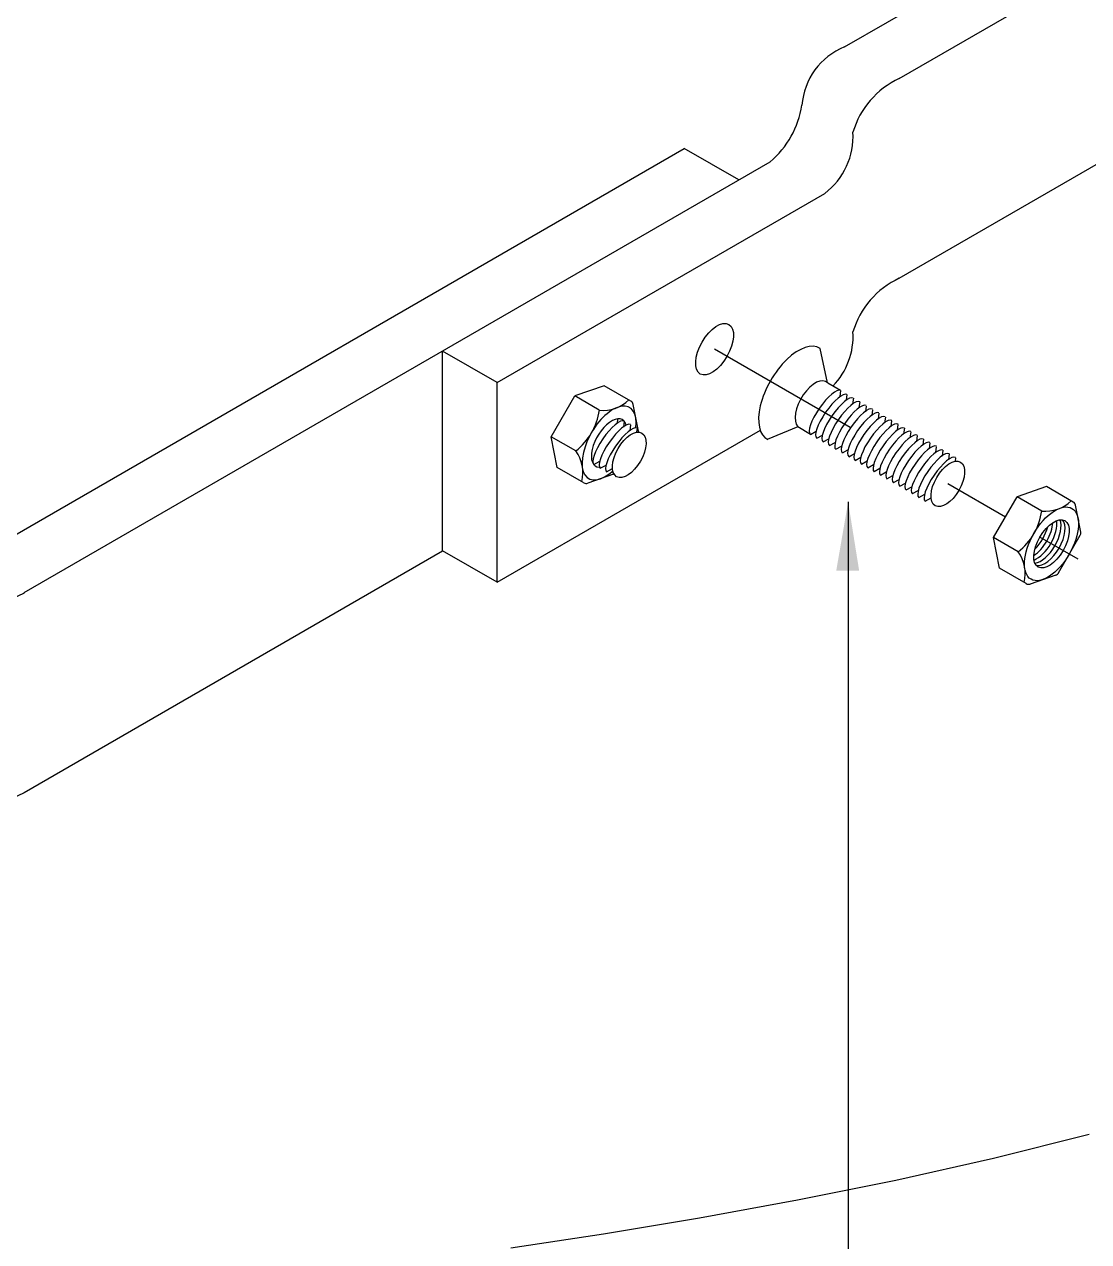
# Model space of a CAD drawing. Header units: millimetres. Extents: x -6284.5 to -6263.9, y -4400.2 to -4386.9.
# Drawn here: x -6273.457 to -6270.668, y -4395.742 to -4392.555 of the extents above; entities that cross this region are included whole.
import ezdxf

# ---------------------------------------------------------------- set-up
doc = ezdxf.new("R2010")
doc.units = ezdxf.units.MM
doc.header["$LTSCALE"] = 10
doc.linetypes.add('DASHDOT', pattern=[1, 0.5, -0.25, 0, -0.25])
doc.layers.add('Termotécnica', color=7, linetype='Continuous')

msp = doc.modelspace()

# ---------------------------------------------------------------- linework, layer by layer
at = {"layer": 'Termotécnica', "color": 2}
for p, q in [((-6271.3079, -4392.6146), (-6268.2228, -4390.8334)), ((-6271.1648, -4392.6972), (-6268.2167, -4390.9951)), ((-6271.1648, -4393.2202), (-6269.7803, -4392.4208)), ((-6273.5214, -4393.9155), (-6271.7281, -4392.8802)), ((-6271.5851, -4392.9628), (-6271.7281, -4392.8802)), ((-6273.4566, -4394.0433), (-6271.5027, -4392.9152)), ((-6272.2179, -4393.4932), (-6271.3597, -4392.9978)), ((-6272.2179, -4393.4932), (-6272.3609, -4393.4107)), ((-6272.3609, -4393.9337), (-6272.3609, -4393.4107)), ((-6271.3522, -4393.4941), (-6271.3721, -4393.4036)), ((-6272.2179, -4394.0162), (-6272.2179, -4393.4932)), ((-6271.9373, -4393.5017), (-6272.0144, -4393.5284)), ((-6271.8674, -4393.542), (-6271.9373, -4393.5017)), ((-6271.3183, -4393.5143), (-6271.3517, -4393.4944)), ((-6271.3183, -4393.5143), (-6271.3203, -4393.5297)), ((-6272.0761, -4393.6352), (-6272.0144, -4393.5284)), ((-6271.9503, -4393.5654), (-6272.0144, -4393.5284)), ((-6271.848, -4393.6205), (-6271.8615, -4393.5504)), ((-6271.3016, -4393.5245), (-6271.3035, -4393.5394)), ((-6271.2849, -4393.5337), (-6271.287, -4393.5491)), ((-6271.2682, -4393.5434), (-6271.2702, -4393.5588)), ((-6271.2514, -4393.5546), (-6271.2534, -4393.57)), ((-6271.2347, -4393.5643), (-6271.2367, -4393.5796)), ((-6271.2178, -4393.5737), (-6271.2198, -4393.5894)), ((-6271.201, -4393.5834), (-6271.2031, -4393.599)), ((-6272.2179, -4394.0162), (-6271.5285, -4393.6182)), ((-6271.9024, -4393.5883), (-6271.904, -4393.6)), ((-6271.8851, -4393.5944), (-6271.8871, -4393.6097)), ((-6271.8684, -4393.6041), (-6271.8704, -4393.6194)), ((-6271.8516, -4393.6137), (-6271.8527, -4393.6226)), ((-6271.4307, -4393.6093), (-6271.5102, -4393.642)), ((-6271.3973, -4393.6292), (-6271.4307, -4393.6093)), ((-6271.1848, -4393.5934), (-6271.1867, -4393.6085)), ((-6271.168, -4393.6031), (-6271.17, -4393.6182)), ((-6271.1513, -4393.6128), (-6271.1532, -4393.6278)), ((-6272.0607, -4393.7153), (-6272.0761, -4393.6352)), ((-6272.0119, -4393.6722), (-6272.0761, -4393.6352)), ((-6271.3973, -4393.6292), (-6271.3827, -4393.6209)), ((-6271.3806, -4393.6388), (-6271.3659, -4393.6306)), ((-6271.364, -4393.6486), (-6271.3492, -4393.6402)), ((-6271.3472, -4393.6583), (-6271.3325, -4393.6499)), ((-6271.1345, -4393.6224), (-6271.1365, -4393.6375)), ((-6271.1178, -4393.6321), (-6271.1197, -4393.6472)), ((-6271.101, -4393.6418), (-6271.103, -4393.6568)), ((-6271.3305, -4393.6679), (-6271.3157, -4393.6596)), ((-6271.3137, -4393.6776), (-6271.299, -4393.6692)), ((-6271.297, -4393.6873), (-6271.2822, -4393.6789)), ((-6271.0843, -4393.6514), (-6271.0862, -4393.6665)), ((-6271.0675, -4393.6611), (-6271.0695, -4393.6762)), ((-6271.0506, -4393.6706), (-6271.0526, -4393.6859)), ((-6271.0339, -4393.6802), (-6271.0359, -4393.6956)), ((-6271.9643, -4393.708), (-6271.9493, -4393.6994)), ((-6271.9477, -4393.7177), (-6271.9325, -4393.7091)), ((-6271.2804, -4393.697), (-6271.2655, -4393.6886)), ((-6271.2636, -4393.7067), (-6271.2487, -4393.6982)), ((-6271.2469, -4393.7164), (-6271.232, -4393.7079)), ((-6271.0171, -4393.6899), (-6271.0182, -4393.6987)), ((-6271.9908, -4393.7557), (-6272.0607, -4393.7153)), ((-6271.9131, -4393.7333), (-6271.9806, -4393.7567)), ((-6271.9311, -4393.7269), (-6271.9159, -4393.7183)), ((-6271.2302, -4393.726), (-6271.2152, -4393.7176)), ((-6271.2134, -4393.7357), (-6271.1985, -4393.7272)), ((-6271.1968, -4393.7454), (-6271.1818, -4393.7369)), ((-6271.1801, -4393.7551), (-6271.165, -4393.7466)), ((-6271.1633, -4393.7648), (-6271.1483, -4393.7562)), ((-6271.1466, -4393.7744), (-6271.1315, -4393.7659)), ((-6271.1298, -4393.7841), (-6271.1148, -4393.7756)), ((-6270.7785, -4393.7657), (-6270.8556, -4393.7924)), ((-6270.7086, -4393.8061), (-6270.7785, -4393.7657)), ((-6271.2985, -4393.8058), (-6271.2985, -4396.3461)), ((-6271.1132, -4393.7939), (-6271.098, -4393.7852)), ((-6271.0965, -4393.8035), (-6271.0813, -4393.7949)), ((-6270.9173, -4393.8992), (-6270.8556, -4393.7924)), ((-6270.7914, -4393.8295), (-6270.8556, -4393.7924)), ((-6270.6892, -4393.8845), (-6270.7026, -4393.8144)), ((-6270.8531, -4393.9363), (-6270.9173, -4393.8992)), ((-6270.9018, -4393.9794), (-6270.9173, -4393.8992)), ((-6270.7477, -4393.9918), (-6270.6906, -4393.893)), ((-6273.4566, -4394.5663), (-6272.3609, -4393.9337)), ((-6272.2179, -4394.0162), (-6272.3609, -4393.9337)), ((-6270.8319, -4394.0197), (-6270.9018, -4393.9794)), ((-6270.7543, -4393.9973), (-6270.8217, -4394.0207))]:
    msp.add_line(p, q, dxfattribs=at)
at = {"layer": 'Termotécnica', "color": 1, "linetype": 'DASHDOT', "ltscale": 2}
for p, q in [((-6271.293, -4393.6111), (-6271.6484, -4393.4059)), ((-6270.8863, -4393.8459), (-6271.0374, -4393.7586)), ((-6270.6959, -4393.9558), (-6270.7962, -4393.8979))]:
    msp.add_line(p, q, dxfattribs=at)
at = {"layer": 'Termotécnica', "color": 1}
msp.add_lwpolyline([(-6272.1822, -4395.759), (-6271.9394, -4395.7218), (-6271.6882, -4395.6798), (-6271.4316, -4395.6331), (-6271.1733, -4395.5813), (-6270.9173, -4395.5241), (-6270.6674, -4395.4612)], dxfattribs=at)
at = {"layer": 'Termotécnica', "color": 2}
for centre, radius, start, end in [((-6271.2418, -4392.7801), 0.1782, 111.7429, 175.7975), ((-6271.0681, -4392.9032), 0.2276, 115.1462, 163.2454), ((-6271.662, -4392.7284), 0.2455, 310.466, 350.9418), ((-6271.4712, -4392.8495), 0.1856, 306.9562, 3.6826), ((-6271.0681, -4393.4262), 0.2276, 115.1462, 163.2454), ((-6271.4712, -4393.3725), 0.1856, 315.6339, 3.6826), ((-6271.94, -4393.4707), 0.0953, 263.8108, 314.501), ((-6271.8736, -4393.5527), 0.0123, 10.8846, 60), ((-6272.1132, -4393.5426), 0.1646, 307.9969, 352.0248), ((-6271.8601, -4393.6228), 0.0123, 359.1317, 10.8846), ((-6272.0891, -4393.7286), 0.0956, 345.5818, 36.1065), ((-6271.9172, -4393.7216), 0.0123, 289.1165, 296.2919), ((-6271.9846, -4393.745), 0.0123, 240, 289.1165), ((-6270.7811, -4393.7348), 0.0953, 263.8108, 314.501), ((-6270.7148, -4393.8167), 0.0123, 10.8846, 60), ((-6270.9544, -4393.8066), 0.1646, 307.9969, 352.0248), ((-6270.7013, -4393.8868), 0.0123, 330, 10.8846), ((-6270.9303, -4393.9926), 0.0956, 345.5818, 36.1065), ((-6270.7583, -4393.9857), 0.0123, 289.1165, 330), ((-6270.8258, -4394.009), 0.0123, 240, 289.1165), ((-6273.5902, -4393.7964), 0.2808, 241.5738, 298.4262), ((-6273.5902, -4394.3193), 0.2808, 241.5738, 298.4262)]:
    msp.add_arc(centre, radius, start, end, dxfattribs=at)
for centre, major_axis, ratio in [((-6271.6484, -4393.4059), (-0.0375, -0.0649), 0.500279), ((-6271.8719, -4393.6825), (-0.033, -0.0572), 0.509483), ((-6271.0374, -4393.7586), (-0.033, -0.0572), 0.509483), ((-6270.7658, -4393.9155), (-0.0536, -0.0928), 0.500279), ((-6270.7658, -4393.9155), (-0.0351, -0.0608), 0.500279)]:
    msp.add_ellipse(centre, major_axis=major_axis, ratio=ratio, dxfattribs=at)
for centre, major_axis, start_param, end_param in [((-6271.442, -4393.5223), (-0.0689, -0.1193), 3.123624, 6.31293), ((-6271.3911, -4393.5517), (0.035, 0.0607), 6.141843, 9.272385), ((-6271.9247, -4393.6514), (0.0536, 0.0928), 5.414719, 10.426914), ((-6271.9247, -4393.6514), (-0.0351, -0.0608), 2.686448, 6.55275)]:
    msp.add_ellipse(centre, major_axis=major_axis, ratio=0.500279, start_param=start_param, end_param=end_param, dxfattribs=at)
at = {"layer": 'Termotécnica', "color": 1}
for centre, major_axis, ratio, start_param, end_param in [((-6271.3577, -4393.5716), (-0.0397, -0.0571), 0.281547, 3.158868, 6.283185), ((-6271.341, -4393.5818), (-0.0397, -0.0571), 0.281547, 3.158868, 6.283185), ((-6271.3244, -4393.591), (-0.0397, -0.0571), 0.281547, 3.158868, 6.283185), ((-6271.3076, -4393.6007), (-0.0397, -0.0571), 0.281547, 3.158868, 6.283185), ((-6271.2909, -4393.6109), (-0.0397, -0.0571), 0.281547, 3.158868, 6.283185), ((-6271.2741, -4393.62), (-0.0397, -0.0571), 0.281547, 3.158868, 6.283185), ((-6271.2574, -4393.6297), (-0.0397, -0.0571), 0.281547, 3.158868, 6.283185), ((-6271.2407, -4393.6399), (-0.0397, -0.0571), 0.281547, 3.158868, 6.283185), ((-6271.2239, -4393.6496), (-0.0397, -0.0571), 0.281547, 3.158868, 6.283185), ((-6271.9247, -4393.6514), (-0.0397, -0.0571), 0.281547, 3.158868, 6.283185), ((-6271.908, -4393.6606), (-0.0397, -0.0571), 0.281547, 3.158868, 6.283185), ((-6271.8913, -4393.6703), (-0.0397, -0.0571), 0.281547, 3.158868, 6.283185), ((-6271.2072, -4393.6593), (-0.0397, -0.0571), 0.281547, 3.158868, 6.283185), ((-6271.1905, -4393.6695), (-0.0397, -0.0571), 0.281547, 3.158868, 6.283185), ((-6271.1739, -4393.6787), (-0.0397, -0.0571), 0.281547, 3.158868, 6.283185), ((-6271.1571, -4393.6883), (-0.0397, -0.0571), 0.281547, 3.158868, 6.283185), ((-6271.1404, -4393.6986), (-0.0397, -0.0571), 0.281547, 3.158868, 6.283185), ((-6271.1236, -4393.7077), (-0.0397, -0.0571), 0.281547, 3.158868, 6.283185), ((-6271.1069, -4393.7174), (-0.0397, -0.0571), 0.281547, 3.158868, 6.283185), ((-6271.0902, -4393.7276), (-0.0397, -0.0571), 0.281547, 3.158868, 6.283185), ((-6271.0735, -4393.7368), (-0.0397, -0.0571), 0.281547, 3.158868, 6.283185), ((-6271.0568, -4393.7464), (-0.0397, -0.0571), 0.281547, 3.158868, 6.283185), ((-6270.8086, -4393.8908), (-0.0351, -0.0608), 0.500279, 0.785292, 2.36675), ((-6270.7979, -4393.897), (-0.0351, -0.0608), 0.500279, 0.558566, 2.581302), ((-6270.8192, -4393.8846), (-0.0351, -0.0608), 0.500279, 1.074262, 2.069382), ((-6270.7872, -4393.9031), (-0.0351, -0.0608), 0.500279, 0.364789, 2.778721), ((-6270.7765, -4393.9093), (-0.0351, -0.0608), 0.500279, 0.18491, 2.972727)]:
    msp.add_ellipse(centre, major_axis=major_axis, ratio=ratio, start_param=start_param, end_param=end_param, dxfattribs=at)
at = {"layer": 'Termotécnica', "color": 2}
msp.add_solid([(-6271.3297, -4393.9858), (-6271.2696, -4393.9861), (-6271.2985, -4393.8058)], dxfattribs=at)

doc.saveas('drawing.dxf')
